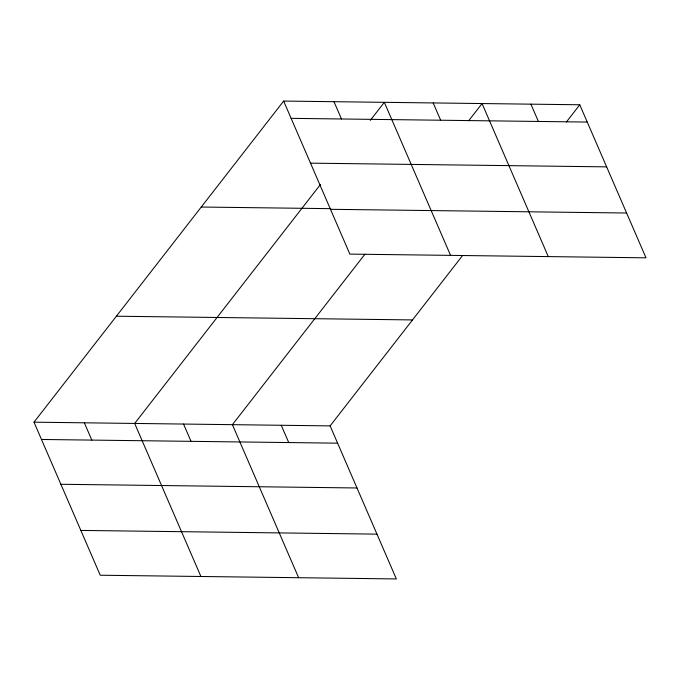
<?xml version="1.0" encoding="UTF-8"?>
<svg xmlns="http://www.w3.org/2000/svg" width="680" height="680" viewBox="0 0 680 680"><rect width="100%" height="100%" fill="white"/><g stroke="black" fill="none" stroke-linecap="round" stroke-linejoin="round"><path stroke-width="1.02" d="M462.663 255.408L330.131 425.892L396.355 578.935L100.232 575.229L34 422.178L283.645 101.065L579.768 104.771L646 257.822L349.868 254.107L283.645 101.065M320.467 184.475L134.682 423.445L200.915 576.487M370.277 120.403L384.327 102.323L450.56 255.374M364.947 254.184L232.407 424.668L298.63 577.711M468.639 120.802L482.052 103.547L548.275 256.598M566.363 122.026L579.768 104.771M291.125 118.354L587.248 122.06M310.514 163.149L606.637 166.863M201.263 207.034L330.625 208.658M330.488 209.312L626.611 213.019M116.382 316.217L412.513 319.923M34 422.178L330.131 425.892M41.48 439.467L337.611 443.173M60.868 484.271L356.991 487.976M80.843 530.425L376.966 534.131M530.91 104.159L538.39 121.448M433.185 102.935L440.665 120.224M333.982 101.694L341.462 118.983M281.265 425.28L288.745 442.561M183.541 424.056L191.02 441.337M84.346 422.815L91.826 440.096"/></g></svg>
